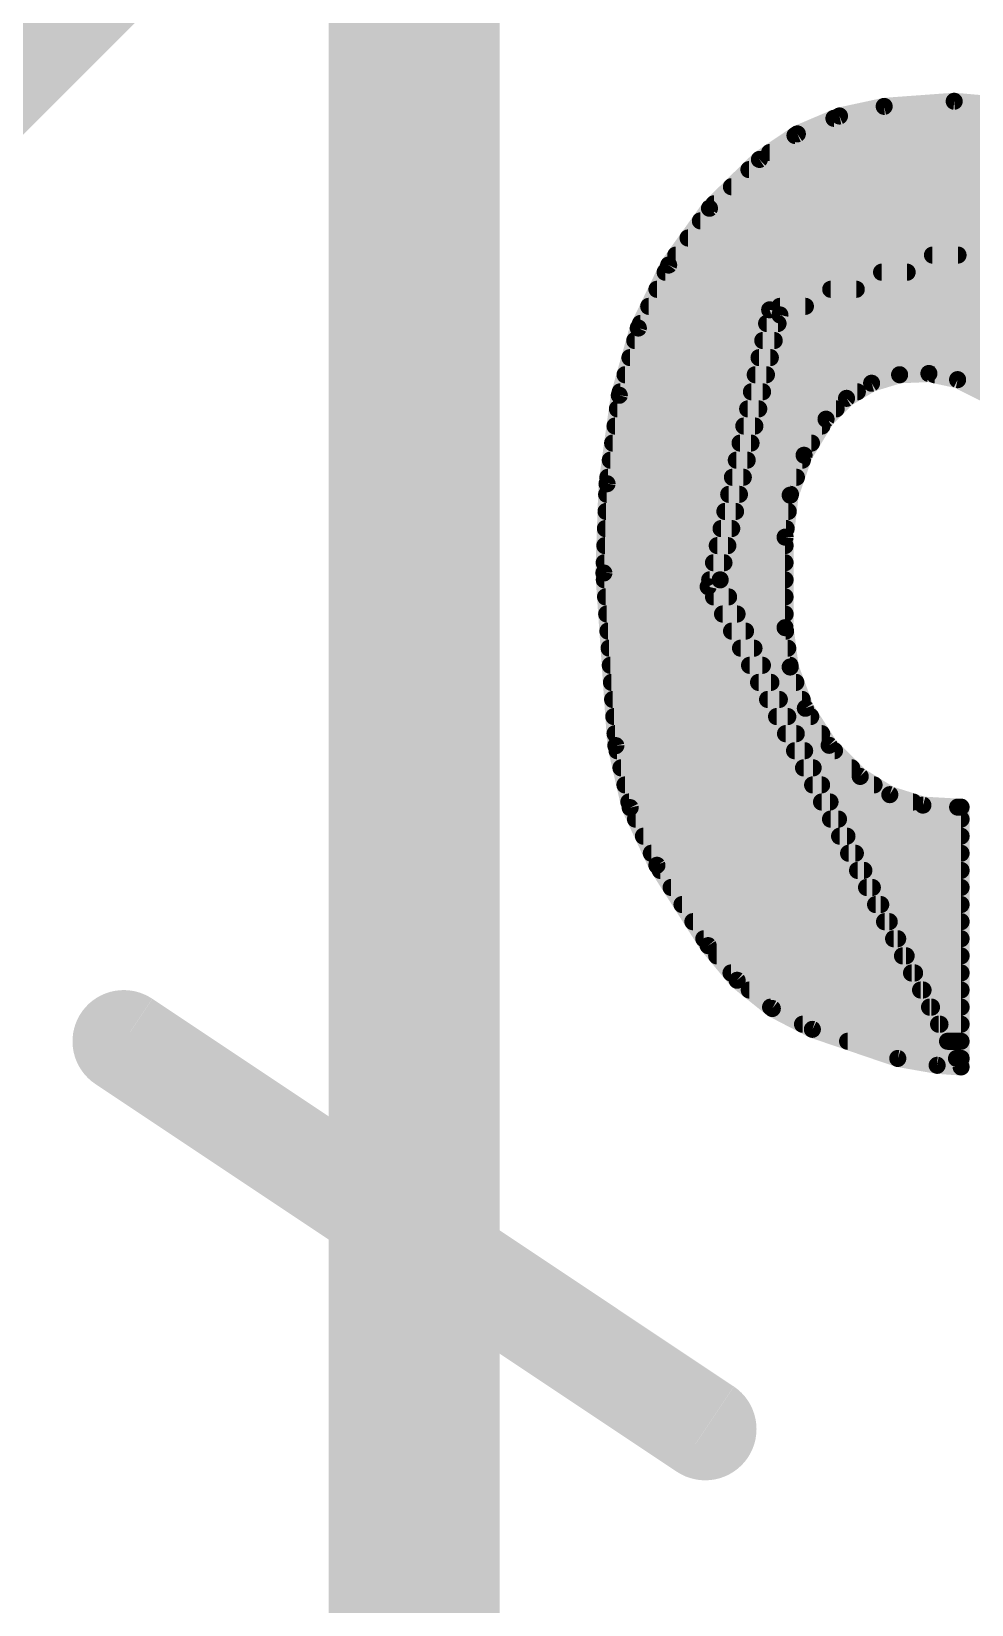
# Model space of a CAD drawing. Extents: x 0 to 108, y -13 to 32.
# Drawn here: x 13.401 to 14.798, y 4.929 to 7.267 of the extents above; entities that cross this region are included whole.
import ezdxf

# ---------------------------------------------------------------- set-up
doc = ezdxf.new("R2010")
doc.units = 0
for name, color, linetype in [('1', 12, 'CONTINUOUS'), ('16', 132, 'CONTINUOUS'), ('21', 41, 'CONTINUOUS'), ('22', 40, 'CONTINUOUS')]:
    doc.layers.add(name, color=color, linetype=linetype)

msp = doc.modelspace()

# ---------------------------------------------------------------- linework, layer by layer
at = {"layer": '1', "const_width": 0.254}
msp.add_lwpolyline([(11.43, 5.334), (13.589, 7.493)], dxfattribs=at)
at = {"layer": '16', "const_width": 0.254}
msp.add_lwpolyline([(13.97, 1.27), (13.97, 13.335)], dxfattribs=at)
at = {"layer": '21', "const_width": 0.1524}
msp.add_lwpolyline([(13.5382, 5.7658), (14.4025, 5.1896)], dxfattribs=at)
at = {"layer": '21', "const_width": 0.0762}
for points in [[(13.5593, 5.7975, 1), (13.5171, 5.7341)], [(14.3814, 5.1579, 1), (14.4237, 5.2213)]]:
    msp.add_lwpolyline(points, format="xyb", dxfattribs=at)
at = {"layer": '22', "const_width": 0.0254}
for points in [[(14.5395, 7.1143), (14.6021, 7.1409)], [(14.6021, 7.1409), (14.6685, 7.1552)], [(14.6685, 7.1552), (14.7726, 7.1628)], [(14.7726, 7.1628), (14.8781, 7.1534)], [(14.5938, 7.1374), (14.9255, 7.1374)], [(14.4831, 7.0764), (14.5395, 7.1143)], [(14.536, 7.112), (14.9908, 7.112)], [(14.4088, 7.0038), (14.4831, 7.0764)], [(14.4983, 7.0866), (15.0279, 7.0866)], [(14.4675, 7.0612), (15.0546, 7.0612)], [(14.4415, 7.0358), (15.0733, 7.0358)], [(14.3482, 6.9194), (14.4088, 7.0038)], [(14.4155, 7.0104), (15.092, 7.0104)], [(14.3953, 6.985), (15.1093, 6.985)], [(14.377, 6.9596), (15.1229, 6.9596)], [(14.4983, 6.8529), (14.8311, 6.9647)], [(14.8387, 6.9545), (14.5136, 6.8453)], [(14.3588, 6.9342), (14.7783, 6.9342)], [(14.7403, 6.9342), (14.874, 6.9342)], [(14.303, 6.8259), (14.3482, 6.9194)], [(14.343, 6.9088), (14.7026, 6.9088)], [(14.6647, 6.9088), (14.8888, 6.9088)], [(14.3308, 6.8834), (14.627, 6.8834)], [(14.5891, 6.8834), (14.9035, 6.8834)], [(14.3185, 6.858), (14.5514, 6.858)], [(14.4069, 6.4414), (14.4983, 6.8529)], [(14.5136, 6.8453), (14.4247, 6.4516)], [(14.5135, 6.858), (14.9183, 6.858)], [(14.2748, 6.7259), (14.303, 6.8259)], [(14.3063, 6.8326), (14.5107, 6.8326)], [(14.4938, 6.8326), (14.9331, 6.8326)], [(14.2978, 6.8072), (14.505, 6.8072)], [(14.4881, 6.8072), (14.9478, 6.8072)], [(14.2906, 6.7818), (14.4993, 6.7818)], [(14.4825, 6.7818), (14.9626, 6.7818)], [(14.2834, 6.7564), (14.4935, 6.7564)], [(14.4769, 6.7564), (14.6914, 6.7564)], [(14.6498, 6.7438), (14.6126, 6.7213)], [(14.6914, 6.7564), (14.6498, 6.7438)], [(14.735, 6.7582), (14.6914, 6.7564)], [(14.7776, 6.7491), (14.735, 6.7582)], [(14.7436, 6.7564), (14.9774, 6.7564)], [(14.8166, 6.7296), (14.7776, 6.7491)], [(14.2566, 6.5944), (14.2748, 6.7259)], [(14.2762, 6.731), (14.4878, 6.731)], [(14.4712, 6.731), (14.6286, 6.731)], [(14.6126, 6.7213), (14.5821, 6.6904)], [(14.272, 6.7056), (14.4821, 6.7056)], [(14.4656, 6.7056), (14.5971, 6.7056)], [(14.2685, 6.6802), (14.4763, 6.6802)], [(14.4599, 6.6802), (14.5759, 6.6802)], [(14.5821, 6.6904), (14.5494, 6.6368)], [(14.2649, 6.6548), (14.4706, 6.6548)], [(14.4543, 6.6548), (14.5604, 6.6548)], [(14.2614, 6.6294), (14.4649, 6.6294)], [(14.4487, 6.6294), (14.5469, 6.6294)], [(14.5494, 6.6368), (14.5288, 6.5774)], [(14.2579, 6.604), (14.4591, 6.604)], [(14.443, 6.604), (14.538, 6.604)], [(14.2519, 6.4618), (14.2566, 6.5944)], [(14.256, 6.5786), (14.4534, 6.5786)], [(14.4374, 6.5786), (14.5292, 6.5786)], [(14.5288, 6.5774), (14.5212, 6.5151)], [(14.2551, 6.5532), (14.4476, 6.5532)], [(14.4317, 6.5532), (14.5259, 6.5532)], [(14.2542, 6.5278), (14.4419, 6.5278)], [(14.4261, 6.5278), (14.5228, 6.5278)], [(14.5212, 6.5151), (14.5212, 6.3805)], [(14.2533, 6.5024), (14.4362, 6.5024)], [(14.4204, 6.5024), (14.5212, 6.5024)], [(14.2524, 6.477), (14.4304, 6.477)], [(14.4148, 6.477), (14.5212, 6.477)], [(14.2697, 6.2052), (14.2519, 6.4618)], [(14.2526, 6.4516), (14.4247, 6.4516)], [(14.7828, 5.7277), (14.4069, 6.4414)], [(14.4092, 6.4516), (14.5212, 6.4516)], [(14.4247, 6.4516), (14.7828, 5.7277)], [(14.2544, 6.4262), (14.4373, 6.4262)], [(14.4149, 6.4262), (14.5212, 6.4262)], [(14.2561, 6.4008), (14.4498, 6.4008)], [(14.4283, 6.4008), (14.5212, 6.4008)], [(14.2579, 6.3754), (14.4624, 6.3754)], [(14.4417, 6.3754), (14.5219, 6.3754)], [(14.5212, 6.3805), (14.5288, 6.3221)], [(14.2597, 6.35), (14.475, 6.35)], [(14.455, 6.35), (14.5252, 6.35)], [(14.2614, 6.3246), (14.4875, 6.3246)], [(14.4684, 6.3246), (14.5285, 6.3246)], [(14.2632, 6.2992), (14.5001, 6.2992)], [(14.4818, 6.2992), (14.5372, 6.2992)], [(14.5288, 6.3221), (14.5514, 6.2608)], [(14.2649, 6.2738), (14.5127, 6.2738)], [(14.4952, 6.2738), (14.5466, 6.2738)], [(14.5514, 6.2608), (14.5866, 6.2057)], [(14.2667, 6.2484), (14.5252, 6.2484)], [(14.5086, 6.2484), (14.5593, 6.2484)], [(14.2685, 6.223), (14.5378, 6.223)], [(14.5219, 6.223), (14.5756, 6.223)], [(14.5866, 6.2057), (14.6329, 6.1595)], [(14.2909, 6.1131), (14.2697, 6.2052)], [(14.2715, 6.1976), (14.5503, 6.1976)], [(14.5353, 6.1976), (14.5947, 6.1976)], [(14.2773, 6.1722), (14.5629, 6.1722)], [(14.5487, 6.1722), (14.6202, 6.1722)], [(14.6329, 6.1595), (14.6769, 6.1324)], [(14.2832, 6.1468), (14.5755, 6.1468)], [(14.5621, 6.1468), (14.6535, 6.1468)], [(14.289, 6.1214), (14.588, 6.1214)], [(14.3307, 6.0274), (14.2909, 6.1131)], [(14.5754, 6.1214), (14.7116, 6.1214)], [(14.6769, 6.1324), (14.7261, 6.1168)], [(14.7261, 6.1168), (14.7777, 6.1138)], [(14.7777, 6.1138), (14.7828, 6.1138)], [(14.7828, 6.1138), (14.7828, 5.7277)], [(14.2989, 6.096), (14.6006, 6.096)], [(14.5888, 6.096), (14.7828, 6.096)], [(14.3107, 6.0706), (14.6132, 6.0706)], [(14.6022, 6.0706), (14.7828, 6.0706)], [(14.3224, 6.0452), (14.6257, 6.0452)], [(14.6156, 6.0452), (14.7828, 6.0452)], [(14.4069, 5.908), (14.3307, 6.0274)], [(14.3356, 6.0198), (14.6383, 6.0198)], [(14.629, 6.0198), (14.7828, 6.0198)], [(14.3518, 5.9944), (14.6509, 5.9944)], [(14.6423, 5.9944), (14.7828, 5.9944)], [(14.368, 5.969), (14.6634, 5.969)], [(14.6557, 5.969), (14.7828, 5.969)], [(14.3842, 5.9436), (14.676, 5.9436)], [(14.6691, 5.9436), (14.7828, 5.9436)], [(14.4004, 5.9182), (14.6886, 5.9182)], [(14.4499, 5.8565), (14.4069, 5.908)], [(14.6825, 5.9182), (14.7828, 5.9182)], [(14.4196, 5.8928), (14.7011, 5.8928)], [(14.6958, 5.8928), (14.7828, 5.8928)], [(14.4409, 5.8674), (14.7137, 5.8674)], [(14.5023, 5.8145), (14.4499, 5.8565)], [(14.7092, 5.8674), (14.7828, 5.8674)], [(14.468, 5.842), (14.7263, 5.842)], [(14.7226, 5.842), (14.7828, 5.842)], [(14.4997, 5.8166), (14.7388, 5.8166)], [(14.5618, 5.7836), (14.5023, 5.8145)], [(14.736, 5.8166), (14.7828, 5.8166)], [(14.5472, 5.7912), (14.7514, 5.7912)], [(14.7494, 5.7912), (14.7828, 5.7912)], [(14.6888, 5.7404), (14.5618, 5.7836)], [(14.6141, 5.7658), (14.764, 5.7658)], [(14.7627, 5.7658), (14.7828, 5.7658)], [(14.7472, 5.7302), (14.6888, 5.7404)], [(14.6888, 5.7404), (14.7765, 5.7404)], [(14.7761, 5.7404), (14.7828, 5.7404)], [(14.7828, 5.7277), (14.7472, 5.7302)]]:
    msp.add_lwpolyline(points, dxfattribs=at)
at = {"layer": '22', "const_width": 0.0127}
for points in [[(14.6045, 7.1351, 1), (14.5996, 7.1468)], [(14.668, 7.1615, 1), (14.669, 7.1489)], [(14.6698, 7.149, 1), (14.6672, 7.1614)], [(14.7732, 7.1691, 1), (14.772, 7.1565)], [(14.7731, 7.1565, 1), (14.7721, 7.1691)], [(14.5938, 7.1438, 1), (14.5938, 7.1311)], [(14.6007, 7.1471, 1), (14.6034, 7.1347)], [(14.536, 7.1184, 1), (14.536, 7.1056)], [(14.537, 7.1202, 1), (14.542, 7.1085)], [(14.543, 7.1091, 1), (14.536, 7.1196)], [(14.4796, 7.0817, 1), (14.4866, 7.0711)], [(14.4875, 7.0719, 1), (14.4787, 7.0809)], [(14.4983, 7.093, 1), (14.4983, 7.0803)], [(14.4675, 7.0676, 1), (14.4675, 7.0549)], [(14.4415, 7.0422, 1), (14.4415, 7.0294)], [(14.4044, 7.0083, 1), (14.4132, 6.9993)], [(14.414, 7.0001, 1), (14.4036, 7.0075)], [(14.4155, 7.0168, 1), (14.4155, 7.0041)], [(14.3953, 6.9914, 1), (14.3953, 6.9787)], [(14.377, 6.966, 1), (14.377, 6.9532)], [(14.3588, 6.9406, 1), (14.3588, 6.9279)], [(14.7403, 6.9406, 1), (14.7403, 6.9279)], [(14.7783, 6.9279, 1), (14.7783, 6.9406)], [(14.343, 6.9152, 1), (14.343, 6.9024)], [(14.343, 6.9231, 1), (14.3533, 6.9157)], [(14.3539, 6.9167, 1), (14.3424, 6.9222)], [(14.6647, 6.9152, 1), (14.6647, 6.9024)], [(14.7026, 6.9024, 1), (14.7026, 6.9152)], [(14.3308, 6.8898, 1), (14.3308, 6.877)], [(14.5891, 6.8898, 1), (14.5891, 6.877)], [(14.627, 6.877, 1), (14.627, 6.8898)], [(14.3185, 6.8644, 1), (14.3185, 6.8517)], [(14.4963, 6.8589, 1), (14.5003, 6.8469)], [(14.5045, 6.8515, 1), (14.4921, 6.8543)], [(14.5135, 6.8644, 1), (14.5135, 6.8517)], [(14.5116, 6.8513, 1), (14.5156, 6.8393)], [(14.5198, 6.8439, 1), (14.5074, 6.8467)], [(14.5514, 6.8517, 1), (14.5514, 6.8644)], [(14.2973, 6.8286, 1), (14.3088, 6.8231)], [(14.3092, 6.8241, 1), (14.2969, 6.8276)], [(14.3063, 6.839, 1), (14.3063, 6.8262)], [(14.4938, 6.839, 1), (14.4938, 6.8262)], [(14.5107, 6.8262, 1), (14.5107, 6.839)], [(14.2978, 6.8136, 1), (14.2978, 6.8008)], [(14.4881, 6.8136, 1), (14.4881, 6.8008)], [(14.505, 6.8008, 1), (14.505, 6.8136)], [(14.2906, 6.7882, 1), (14.2906, 6.7755)], [(14.4825, 6.7882, 1), (14.4825, 6.7755)], [(14.4993, 6.7755, 1), (14.4993, 6.7882)], [(14.2834, 6.7628, 1), (14.2834, 6.75)], [(14.4769, 6.7628, 1), (14.4769, 6.75)], [(14.4935, 6.75, 1), (14.4935, 6.7628)], [(14.648, 6.7499, 1), (14.6517, 6.7377)], [(14.6531, 6.7384, 1), (14.6465, 6.7492)], [(14.6911, 6.7627, 1), (14.6917, 6.7501)], [(14.6932, 6.7503, 1), (14.6896, 6.7625)], [(14.6914, 6.75, 1), (14.6914, 6.7628)], [(14.7363, 6.7645, 1), (14.7337, 6.752)], [(14.7352, 6.7519, 1), (14.7347, 6.7646)], [(14.7436, 6.7628, 1), (14.7436, 6.75)], [(14.7805, 6.7548, 1), (14.7748, 6.7434)], [(14.7763, 6.7429, 1), (14.779, 6.7553)], [(14.2687, 6.7276, 1), (14.2809, 6.7242)], [(14.2811, 6.725, 1), (14.2685, 6.7268)], [(14.2762, 6.7374, 1), (14.2762, 6.7247)], [(14.4712, 6.7374, 1), (14.4712, 6.7247)], [(14.4878, 6.7247, 1), (14.4878, 6.7374)], [(14.6093, 6.7268, 1), (14.6159, 6.7159)], [(14.6171, 6.7169, 1), (14.6081, 6.7258)], [(14.6286, 6.7247, 1), (14.6286, 6.7374)], [(14.272, 6.712, 1), (14.272, 6.6993)], [(14.4656, 6.712, 1), (14.4656, 6.6993)], [(14.4821, 6.6993, 1), (14.4821, 6.712)], [(14.5971, 6.6993, 1), (14.5971, 6.712)], [(14.2685, 6.6866, 1), (14.2685, 6.6738)], [(14.4599, 6.6866, 1), (14.4599, 6.6738)], [(14.4763, 6.6738, 1), (14.4763, 6.6866)], [(14.5776, 6.6949, 1), (14.5866, 6.6859)], [(14.5759, 6.6738, 1), (14.5759, 6.6866)], [(14.5875, 6.6871, 1), (14.5767, 6.6937)], [(14.2649, 6.6612, 1), (14.2649, 6.6485)], [(14.4543, 6.6612, 1), (14.4543, 6.6485)], [(14.4706, 6.6485, 1), (14.4706, 6.6612)], [(14.5604, 6.6485, 1), (14.5604, 6.6612)], [(14.2614, 6.6358, 1), (14.2614, 6.6231)], [(14.4487, 6.6358, 1), (14.4487, 6.6231)], [(14.4649, 6.6231, 1), (14.4649, 6.6358)], [(14.544, 6.6401, 1), (14.5549, 6.6335)], [(14.5554, 6.6347, 1), (14.5434, 6.6388)], [(14.5469, 6.6231, 1), (14.5469, 6.6358)], [(14.2579, 6.6104, 1), (14.2579, 6.5976)], [(14.443, 6.6104, 1), (14.443, 6.5976)], [(14.4591, 6.5976, 1), (14.4591, 6.6104)], [(14.538, 6.5976, 1), (14.538, 6.6104)], [(14.2629, 6.5942, 1), (14.2502, 6.5947)], [(14.2503, 6.5953, 1), (14.2629, 6.5936)], [(14.256, 6.585, 1), (14.256, 6.5723)], [(14.4374, 6.585, 1), (14.4374, 6.5723)], [(14.4534, 6.5723, 1), (14.4534, 6.585)], [(14.5228, 6.5795, 1), (14.5348, 6.5754)], [(14.5351, 6.5767, 1), (14.5225, 6.5782)], [(14.5292, 6.5723, 1), (14.5292, 6.585)], [(14.2551, 6.5596, 1), (14.2551, 6.5469)], [(14.4317, 6.5596, 1), (14.4317, 6.5469)], [(14.4476, 6.5469, 1), (14.4476, 6.5596)], [(14.5259, 6.5469, 1), (14.5259, 6.5596)], [(14.2542, 6.5342, 1), (14.2542, 6.5214)], [(14.4261, 6.5342, 1), (14.4261, 6.5214)], [(14.4419, 6.5214, 1), (14.4419, 6.5342)], [(14.5275, 6.5151, 1), (14.5149, 6.5151)], [(14.5228, 6.5214, 1), (14.5228, 6.5342)], [(14.2533, 6.5088, 1), (14.2533, 6.4961)], [(14.4204, 6.5088, 1), (14.4204, 6.4961)], [(14.4362, 6.4961, 1), (14.4362, 6.5088)], [(14.5149, 6.5159, 1), (14.5275, 6.5143)], [(14.5212, 6.4961, 1), (14.5212, 6.5088)], [(14.2524, 6.4834, 1), (14.2524, 6.4707)], [(14.4148, 6.4834, 1), (14.4148, 6.4707)], [(14.4304, 6.4707, 1), (14.4304, 6.4834)], [(14.5212, 6.4707, 1), (14.5212, 6.4834)], [(14.2582, 6.4622, 1), (14.2456, 6.4614)], [(14.2456, 6.462, 1), (14.2582, 6.4616)], [(14.2526, 6.458, 1), (14.2526, 6.4452)], [(14.4125, 6.4444, 1), (14.4013, 6.4384)], [(14.4092, 6.458, 1), (14.4092, 6.4452)], [(14.4304, 6.4544, 1), (14.419, 6.4488)], [(14.4185, 6.453, 1), (14.4309, 6.4502)], [(14.4247, 6.4452, 1), (14.4247, 6.458)], [(14.5212, 6.4452, 1), (14.5212, 6.458)], [(14.2544, 6.4326, 1), (14.2544, 6.4199)], [(14.4007, 6.4428, 1), (14.4131, 6.44)], [(14.4149, 6.4326, 1), (14.4149, 6.4199)], [(14.4373, 6.4199, 1), (14.4373, 6.4326)], [(14.5212, 6.4199, 1), (14.5212, 6.4326)], [(14.2561, 6.4072, 1), (14.2561, 6.3944)], [(14.4283, 6.4072, 1), (14.4283, 6.3944)], [(14.4498, 6.3944, 1), (14.4498, 6.4072)], [(14.5212, 6.3944, 1), (14.5212, 6.4072)], [(14.2579, 6.3818, 1), (14.2579, 6.369)], [(14.4417, 6.3818, 1), (14.4417, 6.369)], [(14.4624, 6.369, 1), (14.4624, 6.3818)], [(14.5275, 6.3813, 1), (14.5149, 6.3797)], [(14.5149, 6.3805, 1), (14.5275, 6.3805)], [(14.5219, 6.369, 1), (14.5219, 6.3818)], [(14.2597, 6.3564, 1), (14.2597, 6.3437)], [(14.455, 6.3564, 1), (14.455, 6.3437)], [(14.475, 6.3437, 1), (14.475, 6.3564)], [(14.5252, 6.3437, 1), (14.5252, 6.3564)], [(14.2614, 6.331, 1), (14.2614, 6.3182)], [(14.4684, 6.331, 1), (14.4684, 6.3182)], [(14.4875, 6.3182, 1), (14.4875, 6.331)], [(14.5285, 6.3182, 1), (14.5285, 6.331)], [(14.2632, 6.3056, 1), (14.2632, 6.2928)], [(14.4818, 6.3056, 1), (14.4818, 6.2928)], [(14.5001, 6.2928, 1), (14.5001, 6.3056)], [(14.5348, 6.3243, 1), (14.5228, 6.3199)], [(14.5225, 6.3213, 1), (14.5351, 6.3229)], [(14.5372, 6.2928, 1), (14.5372, 6.3056)], [(14.2649, 6.2802, 1), (14.2649, 6.2675)], [(14.4952, 6.2802, 1), (14.4952, 6.2675)], [(14.5127, 6.2675, 1), (14.5127, 6.2802)], [(14.5567, 6.2642, 1), (14.546, 6.2573)], [(14.5454, 6.2586, 1), (14.5573, 6.2629)], [(14.5466, 6.2675, 1), (14.5466, 6.2802)], [(14.2667, 6.2548, 1), (14.2667, 6.242)], [(14.5086, 6.2548, 1), (14.5086, 6.242)], [(14.5252, 6.242, 1), (14.5252, 6.2548)], [(14.5593, 6.242, 1), (14.5593, 6.2548)], [(14.2685, 6.2294, 1), (14.2685, 6.2166)], [(14.5219, 6.2294, 1), (14.5219, 6.2166)], [(14.5378, 6.2166, 1), (14.5378, 6.2294)], [(14.5756, 6.2166, 1), (14.5756, 6.2294)], [(14.5911, 6.2102, 1), (14.5822, 6.2012)], [(14.2759, 6.2066, 1), (14.2635, 6.2038)], [(14.2634, 6.2048, 1), (14.276, 6.2056)], [(14.2715, 6.204, 1), (14.2715, 6.1913)], [(14.5353, 6.204, 1), (14.5353, 6.1913)], [(14.5503, 6.1913, 1), (14.5503, 6.204)], [(14.5813, 6.2023, 1), (14.592, 6.2091)], [(14.5947, 6.1913, 1), (14.5947, 6.204)], [(14.2773, 6.1786, 1), (14.2773, 6.1658)], [(14.5487, 6.1786, 1), (14.5487, 6.1658)], [(14.5629, 6.1658, 1), (14.5629, 6.1786)], [(14.6202, 6.1658, 1), (14.6202, 6.1786)], [(14.6362, 6.1649, 1), (14.6296, 6.1541)], [(14.2832, 6.1532, 1), (14.2832, 6.1405)], [(14.5621, 6.1532, 1), (14.5621, 6.1405)], [(14.5755, 6.1405, 1), (14.5755, 6.1532)], [(14.6284, 6.155, 1), (14.6374, 6.164)], [(14.6535, 6.1405, 1), (14.6535, 6.1532)], [(14.289, 6.1278, 1), (14.289, 6.1151)], [(14.2967, 6.1158, 1), (14.2852, 6.1104)], [(14.5754, 6.1278, 1), (14.5754, 6.1151)], [(14.588, 6.1151, 1), (14.588, 6.1278)], [(14.6788, 6.1384, 1), (14.675, 6.1263)], [(14.6735, 6.127, 1), (14.6802, 6.1378)], [(14.7116, 6.1151, 1), (14.7116, 6.1278)], [(14.7265, 6.1232, 1), (14.7258, 6.1105)], [(14.7242, 6.1108, 1), (14.728, 6.1229)], [(14.7777, 6.1202, 1), (14.7777, 6.1075)], [(14.7891, 6.1138, 1), (14.7765, 6.1138)], [(14.7773, 6.1075, 1), (14.7781, 6.1201)], [(14.7828, 6.1075, 1), (14.7828, 6.1202)], [(14.2847, 6.1117, 1), (14.2971, 6.1145)], [(14.2989, 6.1024, 1), (14.2989, 6.0896)], [(14.5888, 6.1024, 1), (14.5888, 6.0896)], [(14.6006, 6.0896, 1), (14.6006, 6.1024)], [(14.7828, 6.0896, 1), (14.7828, 6.1024)], [(14.3107, 6.077, 1), (14.3107, 6.0643)], [(14.6022, 6.077, 1), (14.6022, 6.0643)], [(14.6132, 6.0643, 1), (14.6132, 6.077)], [(14.7828, 6.0643, 1), (14.7828, 6.077)], [(14.3224, 6.0516, 1), (14.3224, 6.0389)], [(14.6156, 6.0516, 1), (14.6156, 6.0389)], [(14.6257, 6.0389, 1), (14.6257, 6.0516)], [(14.7828, 6.0389, 1), (14.7828, 6.0516)], [(14.3361, 6.0308, 1), (14.3253, 6.024)], [(14.3249, 6.0247, 1), (14.3365, 6.0301)], [(14.3356, 6.0262, 1), (14.3356, 6.0134)], [(14.629, 6.0262, 1), (14.629, 6.0134)], [(14.6383, 6.0134, 1), (14.6383, 6.0262)], [(14.7828, 6.0134, 1), (14.7828, 6.0262)], [(14.3518, 6.0008, 1), (14.3518, 5.9881)], [(14.6423, 6.0008, 1), (14.6423, 5.9881)], [(14.6509, 5.9881, 1), (14.6509, 6.0008)], [(14.7828, 5.9881, 1), (14.7828, 6.0008)], [(14.368, 5.9754, 1), (14.368, 5.9627)], [(14.6557, 5.9754, 1), (14.6557, 5.9627)], [(14.6634, 5.9627, 1), (14.6634, 5.9754)], [(14.7828, 5.9627, 1), (14.7828, 5.9754)], [(14.3842, 5.95, 1), (14.3842, 5.9372)], [(14.6691, 5.95, 1), (14.6691, 5.9372)], [(14.676, 5.9372, 1), (14.676, 5.95)], [(14.7828, 5.9372, 1), (14.7828, 5.95)], [(14.4004, 5.9246, 1), (14.4004, 5.9119)], [(14.4118, 5.9121, 1), (14.402, 5.9039)], [(14.4015, 5.9046, 1), (14.4123, 5.9114)], [(14.6825, 5.9246, 1), (14.6825, 5.9119)], [(14.6886, 5.9119, 1), (14.6886, 5.9246)], [(14.7828, 5.9119, 1), (14.7828, 5.9246)], [(14.4196, 5.8992, 1), (14.4196, 5.8864)], [(14.6958, 5.8992, 1), (14.6958, 5.8864)], [(14.7011, 5.8864, 1), (14.7011, 5.8992)], [(14.7828, 5.8864, 1), (14.7828, 5.8992)], [(14.4409, 5.8738, 1), (14.4409, 5.861)], [(14.4539, 5.8615, 1), (14.446, 5.8516)], [(14.7092, 5.8738, 1), (14.7092, 5.861)], [(14.7137, 5.861, 1), (14.7137, 5.8738)], [(14.7828, 5.861, 1), (14.7828, 5.8738)], [(14.4451, 5.8525, 1), (14.4548, 5.8606)], [(14.468, 5.8484, 1), (14.468, 5.8357)], [(14.7226, 5.8484, 1), (14.7226, 5.8357)], [(14.7263, 5.8357, 1), (14.7263, 5.8484)], [(14.7828, 5.8357, 1), (14.7828, 5.8484)], [(14.4997, 5.823, 1), (14.4997, 5.8102)], [(14.5052, 5.8202, 1), (14.4993, 5.8089)], [(14.4983, 5.8096, 1), (14.5062, 5.8195)], [(14.736, 5.823, 1), (14.736, 5.8102)], [(14.7388, 5.8102, 1), (14.7388, 5.823)], [(14.7828, 5.8102, 1), (14.7828, 5.823)], [(14.5472, 5.7976, 1), (14.5472, 5.7848)], [(14.7494, 5.7976, 1), (14.7494, 5.7848)], [(14.7514, 5.7848, 1), (14.7514, 5.7976)], [(14.7828, 5.7848, 1), (14.7828, 5.7976)], [(14.5638, 5.7896, 1), (14.5598, 5.7776)], [(14.5589, 5.778, 1), (14.5647, 5.7892)], [(14.6141, 5.7722, 1), (14.6141, 5.7595)], [(14.7627, 5.7722, 1), (14.7627, 5.7595)], [(14.764, 5.7595, 1), (14.764, 5.7722)], [(14.7828, 5.7595, 1), (14.7828, 5.7722)], [(14.6888, 5.7468, 1), (14.6888, 5.734)], [(14.6899, 5.7467, 1), (14.6877, 5.7341)], [(14.6868, 5.7344, 1), (14.6908, 5.7464)], [(14.7761, 5.7468, 1), (14.7761, 5.734)], [(14.7765, 5.734, 1), (14.7765, 5.7468)], [(14.7828, 5.734, 1), (14.7828, 5.7468)], [(14.7476, 5.7365, 1), (14.7468, 5.7239)], [(14.7461, 5.7239, 1), (14.7483, 5.7365)], [(14.7765, 5.7277, 1), (14.7891, 5.7277)], [(14.7771, 5.7249, 1), (14.7885, 5.7305)], [(14.7772, 5.7247, 1), (14.7884, 5.7307)], [(14.7824, 5.7214, 1), (14.7832, 5.734)]]:
    msp.add_lwpolyline(points, format="xyb", dxfattribs=at)

doc.saveas('drawing.dxf')
